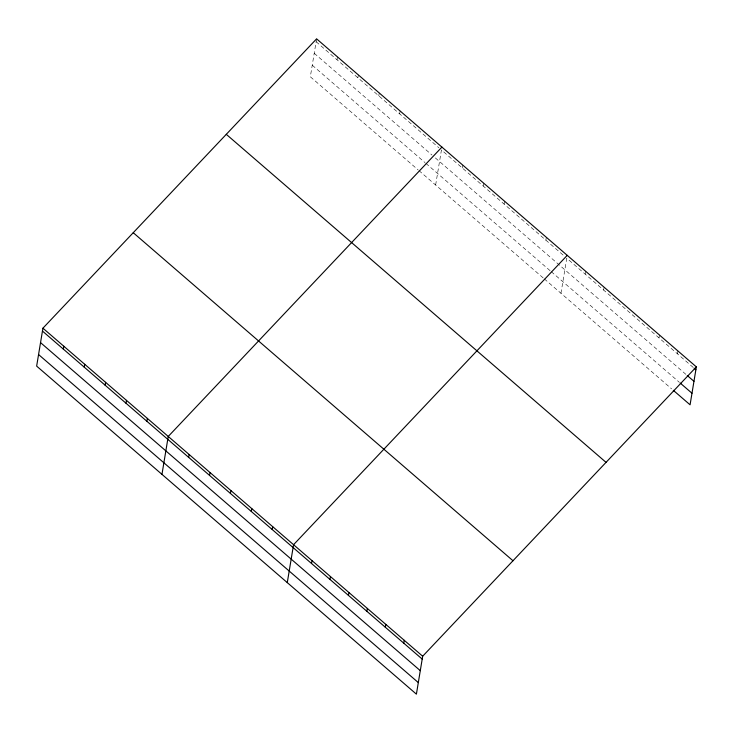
<?xml version="1.0" encoding="UTF-8"?>
<svg xmlns="http://www.w3.org/2000/svg" width="733" height="733" viewBox="0 0 733 733"><rect width="100%" height="100%" fill="white"/><g stroke="black" fill="none" stroke-linecap="round" stroke-linejoin="round"><path stroke-width="0.55" stroke-dasharray="3.67 2.75" d="M316.601 38.849L310.325 76.773L418.094 169.864M337.015 59.749L337.492 56.89M357.896 77.79L358.373 74.931M378.787 95.831L379.263 92.972M399.668 113.881L400.145 111.013M435.64 185.018L441.44 149.963L563.42 255.322M462.331 168.004L462.807 165.145M483.221 186.045L483.688 183.186M504.102 204.086L504.579 201.227M545.874 240.167L546.351 237.309M560.956 293.273L566.765 258.218L693.363 367.572M585.209 274.142L585.676 271.283M603.653 290.076L604.129 287.217M658.985 337.876L659.462 335.018M677.429 353.81L677.906 350.951M316.125 41.708L438.939 147.8M314.21 53.28L432.012 155.039M435.356 157.925L686.418 374.801M312.24 65.2L425.021 162.625M425.864 163.349L550.336 270.88M551.179 271.604L679.409 382.369M418.928 170.587L543.41 278.119M544.253 278.842L671.63 388.875"/><path stroke-width="1.1" d="M42.926 328.192L36.65 366.115L416.399 694.151L422.675 656.227L696.35 366.885L316.601 38.849L42.926 328.192L422.675 656.227M63.34 349.1L63.817 346.233M84.231 367.141L84.698 364.274M105.112 385.182L105.589 382.324M126.003 403.223L126.47 400.365M146.884 421.264L147.36 418.406M161.966 474.37L168.242 436.447L441.917 147.095M188.656 457.346L189.132 454.487M209.546 475.387L210.014 472.528M230.428 493.437L230.904 490.569M251.318 511.478L251.786 508.61M272.2 529.519L272.676 526.651M287.281 582.625L293.566 544.701L567.232 255.35M311.534 563.494L312.011 560.635M329.978 579.427L330.455 576.569M348.422 595.361L348.899 592.493M366.866 611.295L367.343 608.427M385.311 627.228L385.787 624.36M403.755 643.162L404.231 640.294M696.35 366.885L690.074 404.808L673.306 390.322M694.197 368.296L695.874 369.744M687.252 375.525L693.959 381.316M680.251 383.093L691.989 393.236M226.286 134.331L606.035 462.367M133.241 232.709L512.99 560.745M42.45 331.059L422.199 659.095M40.535 342.623L420.284 670.658M38.565 354.543L418.314 682.579"/></g></svg>
